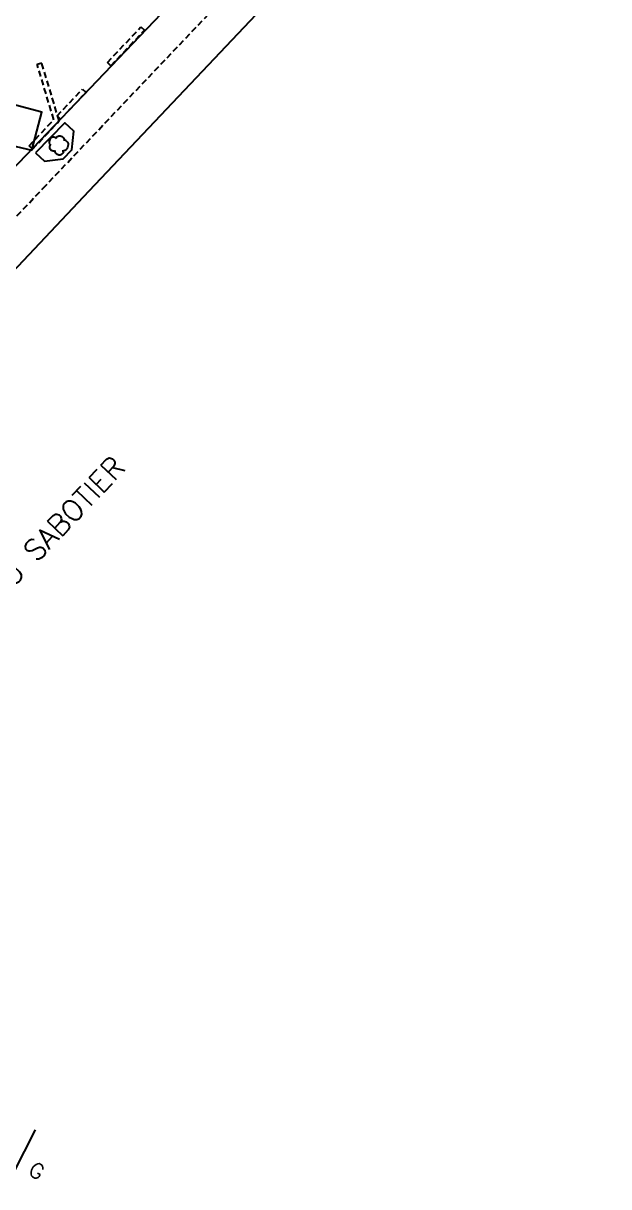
# Model space of a CAD drawing. Header units: millimetres. Extents: x 134000 to 135000, y 131000 to 132000.
# Drawn here: x 134593.7 to 134642.4, y 131432.7 to 131529.5 of the extents above; entities that cross this region are included whole.
import ezdxf
from ezdxf.enums import TextEntityAlignment as Align

# ---------------------------------------------------------------- set-up
doc = ezdxf.new("R2010")
doc.units = ezdxf.units.MM
doc.linetypes.add('DASHED', pattern=[0.75, 0.5, -0.25])
doc.layers.get('0').update_dxf_attribs({"linetype": 'CONTINUOUS'})
for name, color, linetype in [('W0001', 6, 'DASHED'), ('W0008', 7, 'CONTINUOUS'), ('W0100', 7, 'CONTINUOUS'), ('W0105', 7, 'CONTINUOUS'), ('W0112', 1, 'DASHED'), ('W0300', 7, 'CONTINUOUS'), ('W0989', 7, 'CONTINUOUS'), ('W0991', 7, 'CONTINUOUS'), ('W1102', 7, 'CONTINUOUS')]:
    doc.layers.add(name, color=color, linetype=linetype)
doc.styles.get("Standard").update_dxf_attribs({"font": 'romans.shx', "width": 0.85})

# ---------------------------------------------------------------- blocks, each defined once
blk = doc.blocks.new('T300')
for p, q in [((-0.8, 0.514), (-0.857, 0.343)), ((-0.857, 0.343), (-0.857, 0.171)), ((-0.857, 0.171), (-0.743, 0.057)), ((-0.686, 0.629), (-0.8, 0.514)), ((-0.8, -0.057), (-0.743, 0.057)), ((-0.743, 0.057), (-0.686, 0.114)), ((-0.571, 0.686), (-0.686, 0.629)), ((-0.457, 0.686), (-0.571, 0.686)), ((-0.286, 0.629), (-0.457, 0.686)), ((-0.286, 0.629), (-0.171, 0.743)), ((-0.229, 0.571), (-0.286, 0.629)), ((-0.171, 0.743), (-0.057, 0.8)), ((-0.057, 0.8), (0.057, 0.8)), ((0.057, 0.8), (0.229, 0.743)), ((0.229, 0.743), (0.343, 0.629)), ((0.343, 0.629), (0.4, 0.514)), ((0.457, 0.457), (0.343, 0.457)), ((0.4, 0.514), (0.4, 0.457)), ((0.571, 0.4), (0.457, 0.457)), ((0.571, 0.4), (0.686, 0.286)), ((0.686, 0.286), (0.743, 0.171)), ((0.743, 0.057), (0.686, -0.171)), ((0.743, 0.171), (0.743, 0.057)), ((-0.8, -0.171), (-0.8, -0.057)), ((-0.8, -0.229), (-0.8, -0.171)), ((-0.743, -0.343), (-0.8, -0.229)), ((-0.686, -0.4), (-0.743, -0.343)), ((-0.514, -0.457), (-0.686, -0.4)), ((-0.4, -0.457), (-0.514, -0.457)), ((-0.4, -0.457), (-0.343, -0.457)), ((-0.343, -0.457), (-0.343, -0.4)), ((-0.343, -0.514), (-0.343, -0.457)), ((-0.286, -0.629), (-0.343, -0.514)), ((-0.171, -0.743), (-0.286, -0.629)), ((-0.057, -0.8), (-0.171, -0.743)), ((0.057, -0.8), (-0.057, -0.8)), ((0.171, -0.743), (0.057, -0.8)), ((0.229, -0.686), (0.171, -0.743)), ((0.286, -0.457), (0.229, -0.457)), ((0.286, -0.629), (0.229, -0.686)), ((0.457, -0.4), (0.286, -0.457)), ((0.343, -0.514), (0.286, -0.629)), ((0.343, -0.514), (0.343, -0.457)), ((0.571, -0.343), (0.457, -0.4)), ((0.629, -0.286), (0.571, -0.343)), ((0.686, -0.171), (0.629, -0.286))]:
    blk.add_line(p, q)

msp = doc.modelspace()

# ---------------------------------------------------------------- linework, layer by layer
at = {"layer": 'W0001'}
msp.add_lwpolyline([(134557.607, 131481.404), (134564.205, 131484.25), (134571.394, 131490.762), (134579.268, 131498.829), (134595.362, 131515.784), (134622.203, 131544.064), (134653.717, 131577.274), (134674.166, 131598.776), (134680.595, 131605.693), (134692.76, 131613.437), (134698.086, 131617.588), (134699.721, 131624.902), (134709.42, 131634.822)], dxfattribs=at)
at = {"layer": 'W0008'}
for points in [[(134572.868, 131441.451), (134572.139, 131443.523), (134567.861, 131457.667), (134566.436, 131462.309), (134562.805, 131474.289), (134562.678, 131474.908), (134562.661, 131475.653), (134562.856, 131476.622), (134563.302, 131477.456), (134599.215, 131515.582), (134616.572, 131533.959), (134645.382, 131564.355), (134678.155, 131598.821), (134684.132, 131605.024)], [(134580.916, 131504.908), (134613.514, 131539.071), (134641.595, 131568.649), (134668.321, 131596.837), (134672.042, 131600.693)]]:
    msp.add_lwpolyline(points, dxfattribs=at)
at = {"layer": 'W0100'}
msp.add_lwpolyline([(134591.342, 131519.683), (134594.436, 131518.976), (134595.276, 131522.142), (134590.443, 131523.425)], dxfattribs=at)
at = {"layer": 'W0105'}
msp.add_lwpolyline([(134594.738, 131518.752), (134595.49, 131518.054), (134597.05, 131518.246), (134597.76, 131518.989), (134597.93, 131520.564), (134597.199, 131521.261), (134594.738, 131518.752)], dxfattribs=at)
at = {"layer": 'W0112'}
for points in [[(134601.024, 131526.005), (134600.733, 131526.279), (134603.52, 131529.237), (134603.811, 131528.963), (134603.811, 131528.963), (134603.811, 131528.963), (134603.811, 131528.963), (134603.811, 131528.963), (134603.811, 131528.963), (134603.811, 131528.963), (134603.811, 131528.963), (134603.811, 131528.963), (134603.811, 131528.963), (134603.811, 131528.963), (134603.811, 131528.963), (134603.811, 131528.963), (134603.811, 131528.963), (134603.811, 131528.963), (134603.811, 131528.963), (134603.811, 131528.963), (134603.811, 131528.963), (134603.811, 131528.963), (134603.811, 131528.963), (134603.811, 131528.963), (134603.811, 131528.963), (134603.811, 131528.963), (134603.811, 131528.963), (134603.811, 131528.963), (134603.811, 131528.963), (134603.811, 131528.963), (134603.811, 131528.963), (134603.811, 131528.963), (134603.811, 131528.963), (134603.811, 131528.963), (134603.811, 131528.963), (134603.811, 131528.963), (134603.811, 131528.963), (134603.811, 131528.963), (134603.811, 131528.963), (134603.811, 131528.963), (134603.811, 131528.963), (134603.811, 131528.963), (134603.811, 131528.963), (134603.811, 131528.963), (134603.811, 131528.963), (134603.811, 131528.963), (134603.811, 131528.963), (134603.811, 131528.963), (134603.811, 131528.963), (134603.811, 131528.963), (134603.811, 131528.963), (134603.811, 131528.963), (134603.811, 131528.963), (134603.811, 131528.963), (134603.811, 131528.963), (134603.811, 131528.963), (134603.811, 131528.963), (134603.811, 131528.963), (134603.811, 131528.963), (134603.811, 131528.963), (134603.811, 131528.963), (134603.811, 131528.963), (134603.811, 131528.963), (134603.811, 131528.963), (134603.811, 131528.963), (134603.811, 131528.963), (134603.811, 131528.963), (134603.811, 131528.963), (134603.811, 131528.963), (134603.811, 131528.963), (134603.811, 131528.963), (134603.811, 131528.963), (134603.811, 131528.963), (134603.811, 131528.963), (134603.811, 131528.963), (134603.811, 131528.963), (134603.811, 131528.963), (134603.811, 131528.963), (134603.811, 131528.963), (134603.811, 131528.963), (134603.811, 131528.963), (134603.811, 131528.963), (134603.811, 131528.963), (134603.811, 131528.963), (134603.811, 131528.963), (134603.811, 131528.963), (134603.811, 131528.963), (134603.811, 131528.963), (134603.811, 131528.963), (134603.811, 131528.963), (134603.811, 131528.963), (134603.811, 131528.963), (134603.811, 131528.963), (134603.811, 131528.963), (134603.811, 131528.963), (134603.811, 131528.963), (134603.811, 131528.963), (134603.811, 131528.963), (134603.811, 131528.963), (134603.811, 131528.963), (134603.811, 131528.963), (134603.811, 131528.963), (134603.811, 131528.963), (134603.811, 131528.963), (134603.811, 131528.963), (134603.811, 131528.963), (134603.811, 131528.963), (134603.811, 131528.963), (134603.811, 131528.963), (134603.811, 131528.963), (134603.811, 131528.963), (134603.811, 131528.963), (134603.811, 131528.963), (134603.811, 131528.963), (134603.811, 131528.963), (134603.811, 131528.963), (134603.811, 131528.963), (134603.811, 131528.963), (134603.811, 131528.963), (134603.811, 131528.963)], [(134601.024, 131526.005), (134603.811, 131528.963), (134603.811, 131528.963), (134603.811, 131528.963), (134603.811, 131528.963), (134603.811, 131528.963), (134603.811, 131528.963), (134603.811, 131528.963), (134603.811, 131528.963), (134603.811, 131528.963), (134603.811, 131528.963), (134603.811, 131528.963), (134603.811, 131528.963), (134603.811, 131528.963), (134603.811, 131528.963), (134603.811, 131528.963), (134603.811, 131528.963), (134603.811, 131528.963), (134603.811, 131528.963), (134603.811, 131528.963), (134603.811, 131528.963), (134603.811, 131528.963), (134603.811, 131528.963), (134603.811, 131528.963), (134603.811, 131528.963), (134603.811, 131528.963), (134603.811, 131528.963), (134603.811, 131528.963), (134603.811, 131528.963), (134603.811, 131528.963), (134603.811, 131528.963), (134603.811, 131528.963), (134603.811, 131528.963), (134603.811, 131528.963), (134603.811, 131528.963), (134603.811, 131528.963), (134603.811, 131528.963), (134603.811, 131528.963), (134603.811, 131528.963), (134603.811, 131528.963), (134603.811, 131528.963), (134603.811, 131528.963), (134603.811, 131528.963), (134603.811, 131528.963), (134603.811, 131528.963), (134603.811, 131528.963), (134603.811, 131528.963), (134603.811, 131528.963), (134603.811, 131528.963), (134603.811, 131528.963), (134603.811, 131528.963), (134603.811, 131528.963), (134603.811, 131528.963), (134603.811, 131528.963), (134603.811, 131528.963), (134603.811, 131528.963), (134603.811, 131528.963), (134603.811, 131528.963), (134603.811, 131528.963), (134603.811, 131528.963), (134603.811, 131528.963), (134603.811, 131528.963), (134603.811, 131528.963), (134603.811, 131528.963), (134603.811, 131528.963), (134603.811, 131528.963), (134603.811, 131528.963), (134603.811, 131528.963), (134603.811, 131528.963), (134603.811, 131528.963), (134603.811, 131528.963), (134603.811, 131528.963), (134603.811, 131528.963), (134603.811, 131528.963), (134603.811, 131528.963), (134603.811, 131528.963), (134603.811, 131528.963), (134603.811, 131528.963), (134603.811, 131528.963), (134603.811, 131528.963), (134603.811, 131528.963), (134603.811, 131528.963), (134603.811, 131528.963), (134603.811, 131528.963), (134603.811, 131528.963), (134603.811, 131528.963), (134603.811, 131528.963), (134603.811, 131528.963), (134603.811, 131528.963), (134603.811, 131528.963), (134603.811, 131528.963), (134603.811, 131528.963), (134603.811, 131528.963), (134603.811, 131528.963), (134603.811, 131528.963), (134603.811, 131528.963), (134603.811, 131528.963), (134603.811, 131528.963), (134603.811, 131528.963), (134603.811, 131528.963), (134603.811, 131528.963), (134603.811, 131528.963), (134603.811, 131528.963), (134603.811, 131528.963), (134603.811, 131528.963), (134603.811, 131528.963), (134603.811, 131528.963), (134603.811, 131528.963), (134603.811, 131528.963), (134603.811, 131528.963), (134603.811, 131528.963), (134603.811, 131528.963), (134603.811, 131528.963), (134603.811, 131528.963), (134603.811, 131528.963), (134603.811, 131528.963), (134603.811, 131528.963), (134603.811, 131528.963), (134603.811, 131528.963), (134603.811, 131528.963)], [(134594.499, 131519.047), (134594.208, 131519.322), (134596.272, 131521.51), (134594.884, 131526.127), (134595.267, 131526.242), (134595.267, 131526.242), (134595.267, 131526.242), (134595.267, 131526.242), (134595.267, 131526.242), (134595.267, 131526.242), (134595.267, 131526.242), (134595.267, 131526.242), (134595.267, 131526.242), (134595.267, 131526.242), (134595.267, 131526.242), (134595.267, 131526.242), (134595.267, 131526.242), (134595.267, 131526.242), (134595.267, 131526.242), (134595.267, 131526.242), (134595.267, 131526.242), (134595.267, 131526.242), (134595.267, 131526.242), (134595.267, 131526.242), (134595.267, 131526.242), (134595.267, 131526.242), (134595.267, 131526.242), (134595.267, 131526.242), (134595.267, 131526.242), (134595.267, 131526.242), (134595.267, 131526.242), (134595.267, 131526.242), (134595.267, 131526.242), (134595.267, 131526.242), (134595.267, 131526.242), (134595.267, 131526.242), (134595.267, 131526.242), (134595.267, 131526.242), (134595.267, 131526.242), (134595.267, 131526.242), (134595.267, 131526.242), (134595.267, 131526.242), (134595.267, 131526.242), (134595.267, 131526.242), (134595.267, 131526.242), (134595.267, 131526.242), (134595.267, 131526.242), (134595.267, 131526.242), (134595.267, 131526.242), (134595.267, 131526.242), (134595.267, 131526.242), (134595.267, 131526.242), (134595.267, 131526.242), (134595.267, 131526.242), (134595.267, 131526.242), (134595.267, 131526.242), (134595.267, 131526.242), (134595.267, 131526.242), (134595.267, 131526.242), (134595.267, 131526.242), (134595.267, 131526.242), (134595.267, 131526.242), (134595.267, 131526.242), (134595.267, 131526.242), (134595.267, 131526.242), (134595.267, 131526.242), (134595.267, 131526.242), (134595.267, 131526.242), (134595.267, 131526.242), (134595.267, 131526.242), (134595.267, 131526.242), (134595.267, 131526.242), (134595.267, 131526.242), (134595.267, 131526.242), (134595.267, 131526.242), (134595.267, 131526.242), (134595.267, 131526.242), (134595.267, 131526.242), (134595.267, 131526.242), (134595.267, 131526.242), (134595.267, 131526.242), (134595.267, 131526.242), (134595.267, 131526.242), (134595.267, 131526.242), (134595.267, 131526.242), (134595.267, 131526.242), (134595.267, 131526.242), (134595.267, 131526.242), (134595.267, 131526.242), (134595.267, 131526.242), (134595.267, 131526.242), (134595.267, 131526.242), (134595.267, 131526.242), (134595.267, 131526.242), (134595.267, 131526.242), (134595.267, 131526.242), (134595.267, 131526.242), (134595.267, 131526.242), (134595.267, 131526.242), (134595.267, 131526.242), (134595.267, 131526.242), (134595.267, 131526.242), (134595.267, 131526.242), (134595.267, 131526.242), (134595.267, 131526.242), (134595.267, 131526.242), (134595.267, 131526.242), (134595.267, 131526.242), (134595.267, 131526.242), (134595.267, 131526.242), (134595.267, 131526.242), (134595.267, 131526.242), (134595.267, 131526.242), (134595.267, 131526.242), (134595.267, 131526.242), (134595.267, 131526.242), (134595.267, 131526.242), (134595.267, 131526.242), (134595.267, 131526.242), (134595.267, 131526.242)], [(134594.499, 131519.047), (134596.722, 131521.404), (134595.267, 131526.242), (134595.267, 131526.242), (134595.267, 131526.242), (134595.267, 131526.242), (134595.267, 131526.242), (134595.267, 131526.242), (134595.267, 131526.242), (134595.267, 131526.242), (134595.267, 131526.242), (134595.267, 131526.242), (134595.267, 131526.242), (134595.267, 131526.242), (134595.267, 131526.242), (134595.267, 131526.242), (134595.267, 131526.242), (134595.267, 131526.242), (134595.267, 131526.242), (134595.267, 131526.242), (134595.267, 131526.242), (134595.267, 131526.242), (134595.267, 131526.242), (134595.267, 131526.242), (134595.267, 131526.242), (134595.267, 131526.242), (134595.267, 131526.242), (134595.267, 131526.242), (134595.267, 131526.242), (134595.267, 131526.242), (134595.267, 131526.242), (134595.267, 131526.242), (134595.267, 131526.242), (134595.267, 131526.242), (134595.267, 131526.242), (134595.267, 131526.242), (134595.267, 131526.242), (134595.267, 131526.242), (134595.267, 131526.242), (134595.267, 131526.242), (134595.267, 131526.242), (134595.267, 131526.242), (134595.267, 131526.242), (134595.267, 131526.242), (134595.267, 131526.242), (134595.267, 131526.242), (134595.267, 131526.242), (134595.267, 131526.242), (134595.267, 131526.242), (134595.267, 131526.242), (134595.267, 131526.242), (134595.267, 131526.242), (134595.267, 131526.242), (134595.267, 131526.242), (134595.267, 131526.242), (134595.267, 131526.242), (134595.267, 131526.242), (134595.267, 131526.242), (134595.267, 131526.242), (134595.267, 131526.242), (134595.267, 131526.242), (134595.267, 131526.242), (134595.267, 131526.242), (134595.267, 131526.242), (134595.267, 131526.242), (134595.267, 131526.242), (134595.267, 131526.242), (134595.267, 131526.242), (134595.267, 131526.242), (134595.267, 131526.242), (134595.267, 131526.242), (134595.267, 131526.242), (134595.267, 131526.242), (134595.267, 131526.242), (134595.267, 131526.242), (134595.267, 131526.242), (134595.267, 131526.242), (134595.267, 131526.242), (134595.267, 131526.242), (134595.267, 131526.242), (134595.267, 131526.242), (134595.267, 131526.242), (134595.267, 131526.242), (134595.267, 131526.242), (134595.267, 131526.242), (134595.267, 131526.242), (134595.267, 131526.242), (134595.267, 131526.242), (134595.267, 131526.242), (134595.267, 131526.242), (134595.267, 131526.242), (134595.267, 131526.242), (134595.267, 131526.242), (134595.267, 131526.242), (134595.267, 131526.242), (134595.267, 131526.242), (134595.267, 131526.242), (134595.267, 131526.242), (134595.267, 131526.242), (134595.267, 131526.242), (134595.267, 131526.242), (134595.267, 131526.242), (134595.267, 131526.242), (134595.267, 131526.242), (134595.267, 131526.242), (134595.267, 131526.242), (134595.267, 131526.242), (134595.267, 131526.242), (134595.267, 131526.242), (134595.267, 131526.242), (134595.267, 131526.242), (134595.267, 131526.242), (134595.267, 131526.242), (134595.267, 131526.242), (134595.267, 131526.242), (134595.267, 131526.242), (134595.267, 131526.242), (134595.267, 131526.242), (134595.267, 131526.242), (134595.267, 131526.242)], [(134596.837, 131521.552), (134596.546, 131521.826), (134598.656, 131524.065), (134598.947, 131523.791), (134598.947, 131523.791), (134598.947, 131523.791), (134598.947, 131523.791), (134598.947, 131523.791), (134598.947, 131523.791), (134598.947, 131523.791), (134598.947, 131523.791), (134598.947, 131523.791), (134598.947, 131523.791), (134598.947, 131523.791), (134598.947, 131523.791), (134598.947, 131523.791), (134598.947, 131523.791), (134598.947, 131523.791), (134598.947, 131523.791), (134598.947, 131523.791), (134598.947, 131523.791), (134598.947, 131523.791), (134598.947, 131523.791), (134598.947, 131523.791), (134598.947, 131523.791), (134598.947, 131523.791), (134598.947, 131523.791), (134598.947, 131523.791), (134598.947, 131523.791), (134598.947, 131523.791), (134598.947, 131523.791), (134598.947, 131523.791), (134598.947, 131523.791), (134598.947, 131523.791), (134598.947, 131523.791), (134598.947, 131523.791), (134598.947, 131523.791), (134598.947, 131523.791), (134598.947, 131523.791), (134598.947, 131523.791), (134598.947, 131523.791), (134598.947, 131523.791), (134598.947, 131523.791), (134598.947, 131523.791), (134598.947, 131523.791), (134598.947, 131523.791), (134598.947, 131523.791), (134598.947, 131523.791), (134598.947, 131523.791), (134598.947, 131523.791), (134598.947, 131523.791), (134598.947, 131523.791), (134598.947, 131523.791), (134598.947, 131523.791), (134598.947, 131523.791), (134598.947, 131523.791), (134598.947, 131523.791), (134598.947, 131523.791), (134598.947, 131523.791), (134598.947, 131523.791), (134598.947, 131523.791), (134598.947, 131523.791), (134598.947, 131523.791), (134598.947, 131523.791), (134598.947, 131523.791), (134598.947, 131523.791), (134598.947, 131523.791), (134598.947, 131523.791), (134598.947, 131523.791), (134598.947, 131523.791), (134598.947, 131523.791), (134598.947, 131523.791), (134598.947, 131523.791), (134598.947, 131523.791), (134598.947, 131523.791), (134598.947, 131523.791), (134598.947, 131523.791), (134598.947, 131523.791), (134598.947, 131523.791), (134598.947, 131523.791), (134598.947, 131523.791), (134598.947, 131523.791), (134598.947, 131523.791), (134598.947, 131523.791), (134598.947, 131523.791), (134598.947, 131523.791), (134598.947, 131523.791), (134598.947, 131523.791), (134598.947, 131523.791), (134598.947, 131523.791), (134598.947, 131523.791), (134598.947, 131523.791), (134598.947, 131523.791), (134598.947, 131523.791), (134598.947, 131523.791), (134598.947, 131523.791), (134598.947, 131523.791), (134598.947, 131523.791), (134598.947, 131523.791), (134598.947, 131523.791), (134598.947, 131523.791), (134598.947, 131523.791), (134598.947, 131523.791), (134598.947, 131523.791), (134598.947, 131523.791), (134598.947, 131523.791), (134598.947, 131523.791), (134598.947, 131523.791), (134598.947, 131523.791), (134598.947, 131523.791), (134598.947, 131523.791), (134598.947, 131523.791), (134598.947, 131523.791), (134598.947, 131523.791), (134598.947, 131523.791), (134598.947, 131523.791), (134598.947, 131523.791), (134598.947, 131523.791), (134598.947, 131523.791), (134598.947, 131523.791)], [(134596.837, 131521.552), (134598.947, 131523.791), (134598.947, 131523.791), (134598.947, 131523.791), (134598.947, 131523.791), (134598.947, 131523.791), (134598.947, 131523.791), (134598.947, 131523.791), (134598.947, 131523.791), (134598.947, 131523.791), (134598.947, 131523.791), (134598.947, 131523.791), (134598.947, 131523.791), (134598.947, 131523.791), (134598.947, 131523.791), (134598.947, 131523.791), (134598.947, 131523.791), (134598.947, 131523.791), (134598.947, 131523.791), (134598.947, 131523.791), (134598.947, 131523.791), (134598.947, 131523.791), (134598.947, 131523.791), (134598.947, 131523.791), (134598.947, 131523.791), (134598.947, 131523.791), (134598.947, 131523.791), (134598.947, 131523.791), (134598.947, 131523.791), (134598.947, 131523.791), (134598.947, 131523.791), (134598.947, 131523.791), (134598.947, 131523.791), (134598.947, 131523.791), (134598.947, 131523.791), (134598.947, 131523.791), (134598.947, 131523.791), (134598.947, 131523.791), (134598.947, 131523.791), (134598.947, 131523.791), (134598.947, 131523.791), (134598.947, 131523.791), (134598.947, 131523.791), (134598.947, 131523.791), (134598.947, 131523.791), (134598.947, 131523.791), (134598.947, 131523.791), (134598.947, 131523.791), (134598.947, 131523.791), (134598.947, 131523.791), (134598.947, 131523.791), (134598.947, 131523.791), (134598.947, 131523.791), (134598.947, 131523.791), (134598.947, 131523.791), (134598.947, 131523.791), (134598.947, 131523.791), (134598.947, 131523.791), (134598.947, 131523.791), (134598.947, 131523.791), (134598.947, 131523.791), (134598.947, 131523.791), (134598.947, 131523.791), (134598.947, 131523.791), (134598.947, 131523.791), (134598.947, 131523.791), (134598.947, 131523.791), (134598.947, 131523.791), (134598.947, 131523.791), (134598.947, 131523.791), (134598.947, 131523.791), (134598.947, 131523.791), (134598.947, 131523.791), (134598.947, 131523.791), (134598.947, 131523.791), (134598.947, 131523.791), (134598.947, 131523.791), (134598.947, 131523.791), (134598.947, 131523.791), (134598.947, 131523.791), (134598.947, 131523.791), (134598.947, 131523.791), (134598.947, 131523.791), (134598.947, 131523.791), (134598.947, 131523.791), (134598.947, 131523.791), (134598.947, 131523.791), (134598.947, 131523.791), (134598.947, 131523.791), (134598.947, 131523.791), (134598.947, 131523.791), (134598.947, 131523.791), (134598.947, 131523.791), (134598.947, 131523.791), (134598.947, 131523.791), (134598.947, 131523.791), (134598.947, 131523.791), (134598.947, 131523.791), (134598.947, 131523.791), (134598.947, 131523.791), (134598.947, 131523.791), (134598.947, 131523.791), (134598.947, 131523.791), (134598.947, 131523.791), (134598.947, 131523.791), (134598.947, 131523.791), (134598.947, 131523.791), (134598.947, 131523.791), (134598.947, 131523.791), (134598.947, 131523.791), (134598.947, 131523.791), (134598.947, 131523.791), (134598.947, 131523.791), (134598.947, 131523.791), (134598.947, 131523.791), (134598.947, 131523.791), (134598.947, 131523.791), (134598.947, 131523.791), (134598.947, 131523.791), (134598.947, 131523.791)]]:
    msp.add_lwpolyline(points, dxfattribs=at)
at = {"layer": 'W1102', "flags": 128}
msp.add_lwpolyline([(134590.21, 131428.54), (134594.758, 131437.446)], dxfattribs=at)

# ---------------------------------------------------------------- block references
at = {"layer": 'W0300'}
msp.add_blockref('T300', (134596.735, 131519.359), dxfattribs=at)

# ---------------------------------------------------------------- texts
at = {"layer": 'W0989'}
msp.add_text('RUE DU SABOTIER', height=1.75, rotation=46.46151, dxfattribs=at).set_placement((134594.411, 131485.415), align=Align.MIDDLE)
at = {"layer": 'W0991'}
msp.add_text('G', height=1.25, rotation=332.95074, dxfattribs=at).set_placement((134594.851, 131434.03), align=Align.MIDDLE)

doc.saveas('drawing.dxf')
